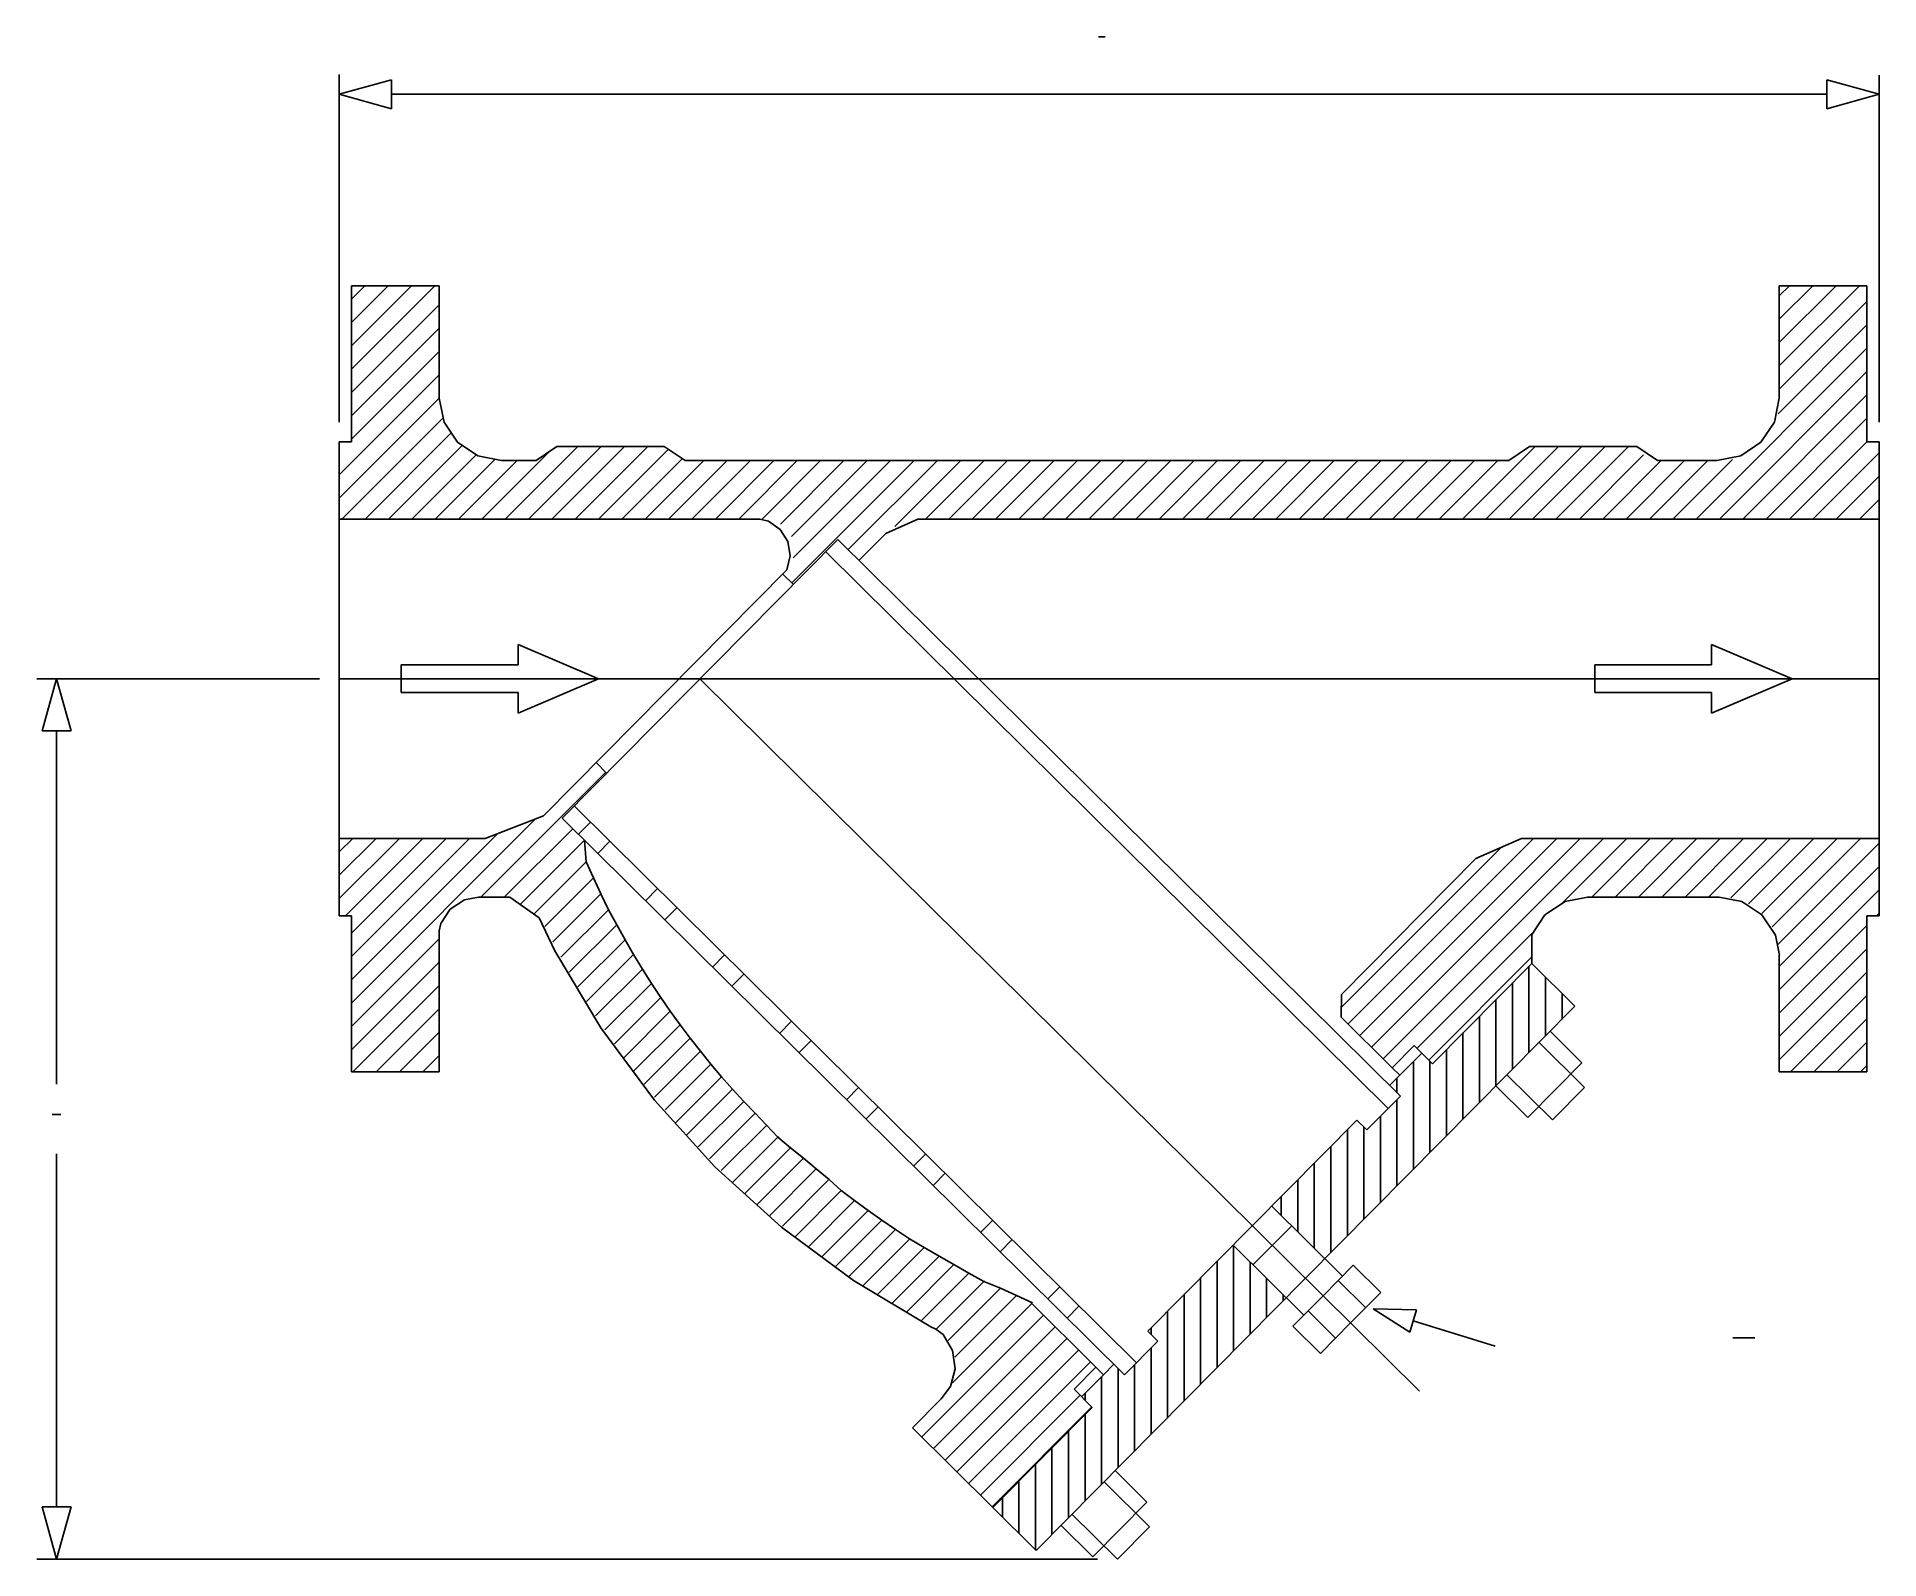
# Model space of a CAD drawing. Extents: x 368 to 1204, y 226 to 918.
import ezdxf

# ---------------------------------------------------------------- set-up
doc = ezdxf.new("R2010")
doc.units = 0
doc.header["$MEASUREMENT"] = 0
doc.layers.get('0').update_dxf_attribs({"linetype": 'CONTINUOUS'})
for name, color, linetype in [('-1', 7, 'CONTINUOUS'), ('1', 7, 'CONTINUOUS'), ('4', 7, 'CONTINUOUS')]:
    doc.layers.add(name, color=color, linetype=linetype)

msp = doc.modelspace()

# ---------------------------------------------------------------- linework, layer by layer
at = {"layer": '-1', "color": 5, "linetype": 'Continuous'}
for p, q in [((849.94, 917.67), (852.94, 917.67)), ((374.55, 428.18), (378.55, 428.18))]:
    msp.add_line(p, q, dxfattribs=at)
at = {"layer": '-1', "color": 3, "linetype": 'Continuous'}
for p, q in [((1180.76, 891.56), (528.76, 891.56)), ((586.27, 632.37), (586.27, 641.7)), ((586.27, 641.7), (622.84, 626.08)), ((1128.37, 632.37), (1128.37, 641.7)), ((1128.37, 641.7), (1164.93, 626.08)), ((533.2, 632.37), (586.27, 632.37)), ((1075.29, 626.08), (1075.29, 632.37)), ((1075.29, 632.37), (1128.37, 632.37)), ((533.2, 626.08), (533.2, 619.79)), ((533.2, 619.79), (586.27, 619.79)), ((586.27, 610.45), (622.84, 626.08)), ((586.27, 619.79), (586.27, 610.45)), ((995.75, 302.46), (668.87, 626.08)), ((1075.29, 626.08), (1075.29, 619.79)), ((1075.29, 619.79), (1128.37, 619.79)), ((1128.37, 610.45), (1164.93, 626.08)), ((1128.37, 619.79), (1128.37, 610.45)), ((974.69, 339.91), (994.36, 339.38)), ((992.83, 334.36), (1030.08, 322.97)), ((849.48, 226.18), (367.65, 226.18))]:
    msp.add_line(p, q, dxfattribs=at)
at = {"layer": '-1', "color": 2, "linetype": 'Continuous'}
msp.add_line((1138.05, 326.66), (1148.05, 326.66), dxfattribs=at)
at = {"linetype": 'Continuous', "flags": 128}
for points in [[(1204.48, 733.7), (1198.92, 733.7)], [(619.13, 560.99), (613.62, 555.43)], [(649.58, 530.84), (644.07, 525.28)], [(658.41, 522.1), (652.9, 516.54)], [(1204.48, 518.45), (1198.92, 518.45)], [(680.03, 500.69), (674.53, 495.13)]]:
    msp.add_lwpolyline(points, dxfattribs=at)
at = {"layer": '1', "color": 3, "linetype": 'Continuous'}
for p, q in [((505.05, 900.56), (505.05, 742.7)), ((1204.48, 900.3), (1204.48, 742.7)), ((496.05, 626.08), (367.65, 626.08)), ((376.65, 602.36), (376.65, 442.01)), ((376.65, 249.89), (376.65, 410.25)), ((974.69, 339.91), (991.29, 329.35)), ((994.36, 339.38), (991.29, 329.35))]:
    msp.add_line(p, q, dxfattribs=at)
at = {"layer": '1', "color": 4, "linetype": 'Continuous'}
for p, q in [((510.6, 798.53), (516.68, 804.61)), ((510.6, 787.92), (527.28, 804.61)), ((510.6, 777.32), (537.89, 804.61)), ((510.6, 766.71), (548.5, 804.61)), ((1159.08, 778.79), (1184.89, 804.61)), ((1159.08, 768.19), (1195.5, 804.61)), ((1159.08, 789.4), (1174.29, 804.61)), ((1159.08, 800.01), (1163.68, 804.61)), ((510.6, 756.1), (550.44, 795.95)), ((1159.08, 757.58), (1198.92, 797.42)), ((1158.6, 746.5), (1198.92, 786.82)), ((510.6, 745.5), (550.44, 785.34)), ((510.6, 734.89), (550.44, 774.73)), ((1121.33, 698.62), (1198.92, 776.21)), ((505.05, 718.73), (550.44, 764.13)), ((1131.93, 698.62), (1198.92, 765.6)), ((505.05, 708.12), (550.44, 753.52)), ((1142.54, 698.62), (1198.92, 755)), ((506.14, 698.62), (552.2, 744.67)), ((516.75, 698.62), (555.89, 737.76)), ((1153.15, 698.62), (1198.92, 744.39)), ((527.36, 698.62), (560.84, 732.1)), ((569.78, 698.62), (600.33, 729.16)), ((580.39, 698.62), (613.35, 731.57)), ((591, 698.62), (623.95, 731.57)), ((601.6, 698.62), (634.56, 731.57)), ((612.21, 698.62), (645.17, 731.57)), ((622.82, 698.62), (654.51, 730.31)), ((1015.26, 698.62), (1048.22, 731.57)), ((1025.87, 698.62), (1058.82, 731.57)), ((1036.47, 698.62), (1069.43, 731.57)), ((1047.08, 698.62), (1080.04, 731.57)), ((1057.69, 698.62), (1090.64, 731.57)), ((1163.75, 698.62), (1198.92, 733.78)), ((1174.36, 698.62), (1204.48, 728.73)), ((537.96, 698.62), (567.2, 727.85)), ((548.57, 698.62), (575.76, 725.81)), ((559.18, 698.62), (585.77, 725.21)), ((633.42, 698.62), (660.85, 726.04)), ((644.03, 698.62), (670.62, 725.21)), ((654.64, 698.62), (681.23, 725.21)), ((665.24, 698.62), (691.84, 725.21)), ((675.85, 698.62), (702.44, 725.21)), ((686.46, 698.62), (713.05, 725.21)), ((697.06, 698.62), (723.66, 725.21)), ((705.42, 696.36), (734.26, 725.21)), ((710.38, 690.72), (744.87, 725.21)), ((710.52, 669.65), (766.08, 725.21)), ((711.26, 680.99), (755.48, 725.21)), ((736.22, 684.74), (776.69, 725.21)), ((757.33, 695.24), (787.3, 725.21)), ((771.31, 698.62), (797.9, 725.21)), ((781.92, 698.62), (808.51, 725.21)), ((792.52, 698.62), (819.12, 725.21)), ((803.13, 698.62), (829.72, 725.21)), ((813.74, 698.62), (840.33, 725.21)), ((824.34, 698.62), (850.94, 725.21)), ((834.95, 698.62), (861.59, 725.25)), ((845.55, 698.62), (872.15, 725.21)), ((856.16, 698.62), (882.76, 725.21)), ((866.77, 698.62), (893.36, 725.21)), ((877.37, 698.62), (903.97, 725.21)), ((887.98, 698.62), (914.58, 725.21)), ((898.59, 698.62), (925.18, 725.21)), ((909.19, 698.62), (935.79, 725.21)), ((919.8, 698.62), (946.4, 725.21)), ((930.41, 698.62), (957, 725.21)), ((941.01, 698.62), (967.61, 725.21)), ((951.62, 698.62), (978.22, 725.21)), ((962.23, 698.62), (988.82, 725.21)), ((972.83, 698.62), (999.43, 725.21)), ((983.44, 698.62), (1010.04, 725.21)), ((994.05, 698.62), (1020.64, 725.21)), ((1004.65, 698.62), (1031.25, 725.21)), ((1068.29, 698.62), (1097.44, 727.77)), ((1078.9, 698.62), (1105.5, 725.21)), ((1089.51, 698.62), (1116.1, 725.21)), ((1100.11, 698.62), (1126.71, 725.21)), ((1110.72, 698.62), (1137.79, 725.68)), ((1184.97, 698.62), (1204.48, 718.12)), ((1195.57, 698.62), (1204.48, 707.52)), ((1204.48, 626.08), (505.05, 626.08)), ((569.38, 526.94), (626.08, 583.64)), ((510.6, 478.77), (594.37, 562.54)), ((505.05, 547.46), (511.12, 553.54)), ((505.05, 536.85), (521.73, 553.54)), ((505.05, 526.25), (532.34, 553.54)), ((507.86, 518.45), (542.94, 553.54)), ((510.6, 489.37), (577, 555.77)), ((510.6, 510.59), (553.55, 553.54)), ((510.6, 499.98), (564.16, 553.54)), ((579.99, 526.94), (611.04, 557.99)), ((587.22, 523.57), (616.37, 552.71)), ((963.23, 469.3), (1047.47, 553.54)), ((968.56, 464.02), (1058.08, 553.54)), ((973.89, 458.74), (1068.68, 553.54)), ((979.22, 453.47), (1079.29, 553.54)), ((1060.2, 523.84), (1089.9, 553.54)), ((1073.91, 526.94), (1100.5, 553.54)), ((1084.51, 526.94), (1111.11, 553.54)), ((1095.12, 526.94), (1121.72, 553.54)), ((1105.73, 526.94), (1132.32, 553.54)), ((1116.34, 526.94), (1142.93, 553.54)), ((1126.94, 526.94), (1153.54, 553.54)), ((1137.18, 526.58), (1164.14, 553.54)), ((1145.1, 523.89), (1174.75, 553.54)), ((1151.23, 519.41), (1185.36, 553.54)), ((1155.81, 513.38), (1195.96, 553.54)), ((960.15, 476.82), (1032.81, 549.48)), ((1158.62, 505.58), (1204.48, 551.44)), ((593.42, 519.16), (617.16, 542.9)), ((598.47, 513.61), (620.45, 535.59)), ((1159.08, 495.44), (1204.48, 540.83)), ((602.03, 506.56), (623.86, 528.39)), ((1159.08, 484.83), (1204.48, 530.23)), ((605.7, 499.62), (627.39, 521.31)), ((1203.3, 518.45), (1204.48, 519.62)), ((609.48, 492.8), (631.05, 514.36)), ((1159.08, 474.22), (1198.92, 514.07)), ((510.6, 468.16), (550.44, 508)), ((613.37, 486.08), (634.82, 507.53)), ((994.54, 458.17), (1046.72, 510.36)), ((1159.08, 463.62), (1198.92, 503.46)), ((510.6, 457.55), (550.44, 497.4)), ((617.37, 479.47), (638.71, 500.81)), ((621.47, 472.96), (642.71, 494.2)), ((999.87, 452.9), (1046.69, 499.72)), ((1045.42, 456.31), (1045.42, 495.49)), ((511.2, 447.54), (550.44, 486.79)), ((625.67, 466.56), (646.82, 487.71)), ((1037.92, 448.73), (1037.92, 487.91)), ((1052.92, 463.89), (1052.92, 490.59)), ((1159.08, 453.01), (1198.92, 492.85)), ((629.97, 460.25), (651.05, 481.33)), ((1030.42, 441.16), (1030.42, 480.33)), ((1060.42, 471.46), (1060.42, 483.17)), ((1164.22, 447.54), (1198.92, 482.25)), ((521.8, 447.54), (550.44, 476.18)), ((634.38, 454.05), (655.38, 475.05)), ((638.88, 447.95), (659.82, 468.89)), ((1022.92, 433.58), (1022.92, 472.76)), ((1174.82, 447.54), (1198.92, 471.64)), ((532.41, 447.54), (550.44, 465.58)), ((643.48, 441.95), (664.37, 462.83)), ((1015.42, 426.01), (1015.42, 465.18)), ((1185.43, 447.54), (1198.92, 461.03)), ((543.02, 447.54), (550.44, 454.97)), ((648.19, 436.04), (669.03, 456.88)), ((992.92, 403.28), (992.92, 452.18)), ((1000.42, 410.86), (1000.42, 452.34)), ((1007.92, 418.43), (1007.92, 457.61)), ((652.99, 430.24), (673.79, 451.04)), ((657.89, 424.53), (678.66, 445.3)), ((985.42, 438.02), (985.42, 444.61)), ((1196.04, 447.54), (1198.92, 450.43)), ((662.88, 418.92), (683.63, 439.66)), ((667.97, 413.4), (688.71, 434.13)), ((673.16, 407.98), (693.88, 428.7)), ((977.92, 388.13), (977.92, 427.31)), ((985.42, 395.71), (985.42, 434.88)), ((678.45, 402.66), (699.17, 423.38)), ((962.92, 372.98), (962.92, 421.17)), ((970.42, 380.56), (970.42, 422.48)), ((683.83, 397.44), (704.55, 418.16)), ((689.3, 392.31), (710.04, 413.04)), ((955.42, 365.4), (955.42, 413.59)), ((694.88, 387.27), (715.64, 408.04)), ((700.55, 382.34), (721.34, 403.12)), ((947.92, 367.42), (947.92, 406.02)), ((706.32, 377.5), (727.14, 398.32)), ((712.18, 372.76), (733.05, 393.63)), ((940.42, 374.85), (940.42, 398.44)), ((718.15, 368.11), (739.06, 389.03)), ((932.92, 382.27), (932.92, 390.87)), ((724.21, 363.57), (745.19, 384.55)), ((730.37, 359.12), (751.42, 380.17)), ((736.63, 354.78), (757.75, 375.9)), ((743, 350.54), (764.21, 371.75)), ((911.26, 320.79), (911.26, 368.49)), ((749.47, 346.4), (770.77, 367.7)), ((756.04, 342.37), (777.44, 363.77)), ((762.71, 338.44), (784.23, 359.95)), ((903.76, 313.22), (903.76, 361.41)), ((918.76, 328.37), (918.76, 361.06)), ((769.5, 334.61), (791.14, 356.25)), ((776.35, 330.86), (798.16, 352.67)), ((896.26, 305.64), (896.26, 353.83)), ((926.26, 335.94), (926.26, 353.64)), ((781.56, 325.46), (805.31, 349.21)), ((784.65, 317.95), (812.59, 345.88)), ((888.76, 298.07), (888.76, 346.26)), ((933.76, 343.52), (933.76, 346.21)), ((769.56, 281.65), (824.88, 336.97)), ((783.61, 306.3), (819.55, 342.24)), ((881.26, 290.49), (881.26, 338.68)), ((774.89, 276.37), (830.21, 331.69)), ((780.22, 271.09), (835.54, 326.41)), ((873.76, 328.28), (873.76, 331.1)), ((785.55, 265.82), (840.87, 321.14)), ((873.76, 282.92), (873.76, 322.09)), ((790.88, 260.54), (846.2, 315.86)), ((858.76, 267.76), (858.76, 312.74)), ((866.26, 275.34), (866.26, 314.52)), ((843.76, 298.42), (843.76, 301.51)), ((851.26, 260.19), (851.26, 309.09)), ((796.21, 255.26), (841.55, 300.6)), ((801.54, 249.98), (846.88, 295.32)), ((843.76, 252.61), (843.76, 291.79)), ((828.76, 237.46), (828.76, 276.64)), ((836.26, 245.04), (836.26, 284.21)), ((821.26, 230.47), (821.26, 269.06)), ((813.76, 237.89), (813.76, 261.49)), ((806.26, 245.32), (806.26, 253.91))]:
    msp.add_line(p, q, dxfattribs=at)
at = {"layer": '1', "color": 7, "linetype": 'Continuous'}
for p, q in [((510.6, 733.7), (510.6, 804.61)), ((510.6, 804.61), (550.44, 804.61)), ((550.44, 804.61), (550.44, 753.52)), ((1198.92, 804.61), (1159.08, 804.61)), ((1159.08, 753.52), (1159.08, 804.61)), ((1198.92, 733.7), (1198.92, 804.61)), ((550.44, 753.52), (552.6, 742.69)), ((1159.08, 753.52), (1156.92, 742.69)), ((552.6, 742.69), (558.73, 733.5)), ((1156.92, 742.69), (1150.79, 733.5)), ((505.05, 626.08), (505.05, 733.7)), ((505.05, 733.7), (510.6, 733.7)), ((558.73, 733.5), (567.92, 727.37)), ((594.45, 725.21), (603.92, 731.57)), ((603.92, 731.57), (652.62, 731.57)), ((652.62, 731.57), (662.09, 725.21)), ((1036.21, 725.21), (1045.68, 731.57)), ((1045.68, 731.57), (1094.39, 731.57)), ((1094.39, 731.57), (1103.86, 725.21)), ((1150.79, 733.5), (1141.6, 727.37)), ((1198.92, 733.7), (1204.48, 733.7)), ((1204.48, 626.08), (1204.48, 733.7)), ((567.92, 727.37), (578.75, 725.21)), ((578.75, 725.21), (594.45, 725.21)), ((1036.21, 725.21), (662.09, 725.21)), ((1130.77, 725.21), (1103.86, 725.21)), ((1141.6, 727.37), (1130.77, 725.21)), ((696.09, 698.62), (505.05, 698.62)), ((699.95, 697.73), (696.09, 698.62)), ((705.28, 693.94), (699.95, 697.73)), ((767.82, 698.62), (753.32, 692.11)), ((1204.48, 698.62), (767.82, 698.62)), ((731.54, 689.38), (606.2, 562.78)), ((708.75, 688.4), (705.28, 693.94)), ((709.84, 681.96), (708.75, 688.4)), ((986.99, 436.47), (731.54, 689.38)), ((753.32, 692.11), (741.12, 679.9)), ((708.38, 675.59), (709.84, 681.96)), ((981.49, 430.91), (726.04, 683.81)), ((708.38, 675.59), (597.76, 563.86)), ((706.47, 673.66), (711.28, 668.9)), ((533.2, 626.08), (533.2, 632.37)), ((505.05, 626.08), (505.05, 518.45)), ((1204.48, 626.08), (1204.48, 518.45)), ((621.67, 588), (626.47, 583.25)), ((571.26, 553.54), (597.76, 563.86)), ((861.65, 309.87), (606.2, 562.78)), ((867.16, 315.43), (611.71, 568.34)), ((571.26, 553.54), (505.05, 553.54)), ((616.37, 552.71), (617.16, 542.9)), ((1041.95, 553.54), (1021.34, 544.39)), ((1204.48, 553.54), (1041.95, 553.54)), ((960.25, 482.69), (1021.34, 544.39)), ((617.16, 542.9), (620.45, 535.59)), ((620.45, 535.59), (623.86, 528.39)), ((623.86, 528.39), (627.27, 521.19)), ((551.12, 514.95), (555.42, 521.38)), ((555.42, 521.38), (561.85, 525.67)), ((561.85, 525.67), (568.23, 526.94)), ((568.23, 526.94), (582.46, 526.94)), ((582.46, 526.94), (595.79, 517.48)), ((627.27, 521.19), (631.05, 514.36)), ((1052.64, 518.78), (1061.82, 524.92)), ((1061.82, 524.92), (1071.97, 526.94)), ((1131.88, 526.94), (1071.97, 526.94)), ((1142.03, 524.92), (1131.88, 526.94)), ((1151.21, 518.78), (1142.03, 524.92)), ((505.05, 518.45), (510.6, 518.45)), ((510.6, 518.45), (510.6, 447.54)), ((550.44, 511.52), (551.12, 514.95)), ((550.44, 447.54), (550.44, 511.52)), ((595.79, 517.48), (602.87, 502.51)), ((631.05, 514.36), (634.82, 507.53)), ((1046.5, 509.6), (1052.64, 518.78)), ((1157.35, 509.6), (1151.21, 518.78)), ((1198.92, 518.45), (1198.92, 447.54)), ((1198.92, 518.45), (1204.48, 518.45)), ((602.87, 502.51), (623.86, 467.5)), ((634.82, 507.53), (638.71, 500.81)), ((1046.69, 496.76), (1046.69, 509.77)), ((1159.15, 500.54), (1157.35, 509.6)), ((638.71, 500.81), (642.71, 494.2)), ((642.71, 494.2), (646.82, 487.71)), ((1046.69, 496.76), (1001.58, 451.2)), ((1046.69, 496.76), (1066.28, 477.37)), ((1159.08, 500.52), (1159.08, 447.54)), ((646.82, 487.71), (651.05, 481.33)), ((651.05, 481.33), (655.38, 475.05)), ((1066.28, 477.37), (943.91, 353.78)), ((960.25, 482.69), (960.07, 472.43)), ((655.38, 475.05), (659.82, 468.89)), ((659.82, 468.89), (664.37, 462.83)), ((983.33, 449.4), (960.07, 472.43)), ((623.86, 467.5), (648.18, 434.71)), ((664.37, 462.83), (669.03, 456.88)), ((1070.65, 440.48), (1050, 460.93)), ((1069.45, 451.61), (1054.97, 465.95)), ((669.03, 456.88), (673.79, 451.04)), ((993.27, 459.43), (983.33, 449.4)), ((996.72, 456.01), (986.78, 445.98)), ((1001.58, 451.2), (993.27, 459.43)), ((510.6, 447.54), (550.44, 447.54)), ((673.79, 451.04), (678.66, 445.3)), ((678.66, 445.3), (683.63, 439.66)), ((986.78, 445.98), (983.33, 449.4)), ((1056.05, 425.73), (1035.39, 446.18)), ((1069.45, 451.61), (1057.18, 439.22)), ((1198.92, 447.54), (1159.08, 447.54)), ((683.63, 439.66), (688.71, 434.13)), ((971.8, 421.12), (986.99, 436.47)), ((1044.9, 426.82), (1030.42, 441.16)), ((1044.9, 426.82), (1057.18, 439.22)), ((1056.05, 425.73), (1070.65, 440.48)), ((648.18, 434.71), (675.59, 404.46)), ((688.71, 434.13), (693.88, 428.7)), ((693.88, 428.7), (699.06, 423.27)), ((699.06, 423.27), (704.23, 417.84)), ((872.34, 329.68), (967.29, 425.58)), ((967.29, 425.58), (971.8, 421.12)), ((704.23, 417.84), (710.04, 413.04)), ((710.04, 413.04), (715.86, 408.25)), ((675.59, 404.46), (705.84, 377.04)), ((715.86, 408.25), (721.67, 403.46)), ((721.67, 403.46), (727.48, 398.66)), ((727.48, 398.66), (733.05, 393.63)), ((733.05, 393.63), (739.06, 389.03)), ((739.06, 389.03), (745.19, 384.55)), ((928.63, 386.53), (960.72, 354.76)), ((705.84, 377.04), (738.63, 352.72)), ((745.19, 384.55), (751.42, 380.17)), ((751.42, 380.17), (757.75, 375.9)), ((920.03, 359.8), (937.65, 377.59)), ((757.75, 375.9), (764.09, 371.63)), ((764.09, 371.63), (770.77, 367.7)), ((911.01, 368.73), (943.1, 336.96)), ((770.77, 367.7), (777.44, 363.77)), ((777.44, 363.77), (784.23, 359.95)), ((784.23, 359.95), (791.02, 356.14)), ((738.63, 352.72), (773.65, 331.74)), ((791.02, 356.14), (797.82, 352.33)), ((797.82, 352.33), (805.31, 349.21)), ((821.55, 230.18), (943.91, 353.78)), ((965.6, 359.69), (951.91, 345.86)), ((958.75, 352.77), (971.26, 340.39)), ((965.6, 359.69), (978.1, 347.3)), ((805.31, 349.21), (812.59, 345.88)), ((812.59, 345.88), (819.86, 342.55)), ((848.69, 313.4), (818.48, 343.3)), ((938.22, 332.03), (951.91, 345.86)), ((978.1, 347.3), (964.41, 333.48)), ((945.06, 338.95), (957.57, 326.56)), ((773.65, 331.74), (776.03, 330.61)), ((779.29, 328.16), (776.03, 330.61)), ((783.54, 320.97), (779.29, 328.16)), ((872.34, 329.68), (876.85, 325.22)), ((938.22, 332.03), (950.73, 319.65)), ((950.73, 319.65), (964.41, 333.48)), ((784.71, 312.7), (783.54, 320.97)), ((861.65, 309.87), (876.85, 325.22)), ((782.62, 304.61), (784.71, 312.7)), ((838.76, 303.36), (848.69, 313.4)), ((842.21, 299.95), (852.14, 309.98)), ((852.14, 309.98), (848.69, 313.4)), ((778.45, 299.06), (782.62, 304.61)), ((847.07, 295.14), (838.76, 303.36)), ((765.34, 285.82), (778.45, 299.06)), ((801.96, 249.57), (847.07, 295.14)), ((801.96, 249.57), (765.34, 285.82)), ((873.08, 240.93), (852.43, 261.37)), ((871.88, 252.06), (857.4, 266.4)), ((871.88, 252.06), (859.61, 239.66)), ((801.96, 249.57), (821.55, 230.18)), ((858.48, 226.18), (837.83, 246.63)), ((847.33, 227.27), (832.85, 241.6)), ((847.33, 227.27), (859.61, 239.66)), ((873.08, 240.93), (858.48, 226.18))]:
    msp.add_line(p, q, dxfattribs=at)
at = {"layer": '1', "color": 7, "linetype": 'Continuous', "flags": 128}
for points in [[(627.95, 552.25), (622.45, 546.69)], [(688.86, 491.95), (683.35, 486.39)], [(710.49, 470.54), (704.98, 464.98)], [(719.31, 461.8), (713.81, 456.24)], [(986.78, 445.98), (982.13, 441.28)], [(740.94, 440.39), (735.44, 434.83)], [(749.77, 431.65), (744.26, 426.09)], [(771.4, 410.24), (765.89, 404.68)], [(780.22, 401.5), (774.72, 395.94)], [(801.85, 380.09), (796.34, 374.53)], [(810.68, 371.35), (805.17, 365.79)], [(832.3, 349.94), (826.8, 344.38)], [(841.13, 341.2), (835.62, 335.64)], [(852.14, 309.98), (856.79, 314.68)]]:
    msp.add_lwpolyline(points, dxfattribs=at)
at = {"layer": '4', "color": 3, "linetype": 'Continuous'}
for p, q in [((505.05, 891.56), (528.76, 898.12)), ((528.76, 898.12), (528.76, 885.01)), ((528.76, 898.12), (528.76, 885.01)), ((1180.76, 898.12), (1180.76, 885.01)), ((1204.48, 891.56), (1180.76, 898.12)), ((1180.76, 898.12), (1180.76, 885.01)), ((505.05, 891.56), (528.76, 885.01)), ((1204.48, 891.56), (1180.76, 885.01)), ((376.65, 626.08), (370.1, 602.36)), ((376.65, 626.08), (383.21, 602.36)), ((383.21, 602.36), (370.1, 602.36)), ((383.21, 602.36), (370.1, 602.36)), ((383.21, 249.89), (370.1, 249.89)), ((376.65, 226.18), (370.1, 249.89)), ((383.21, 249.89), (370.1, 249.89)), ((376.65, 226.18), (383.21, 249.89))]:
    msp.add_line(p, q, dxfattribs=at)

doc.saveas('drawing.dxf')
